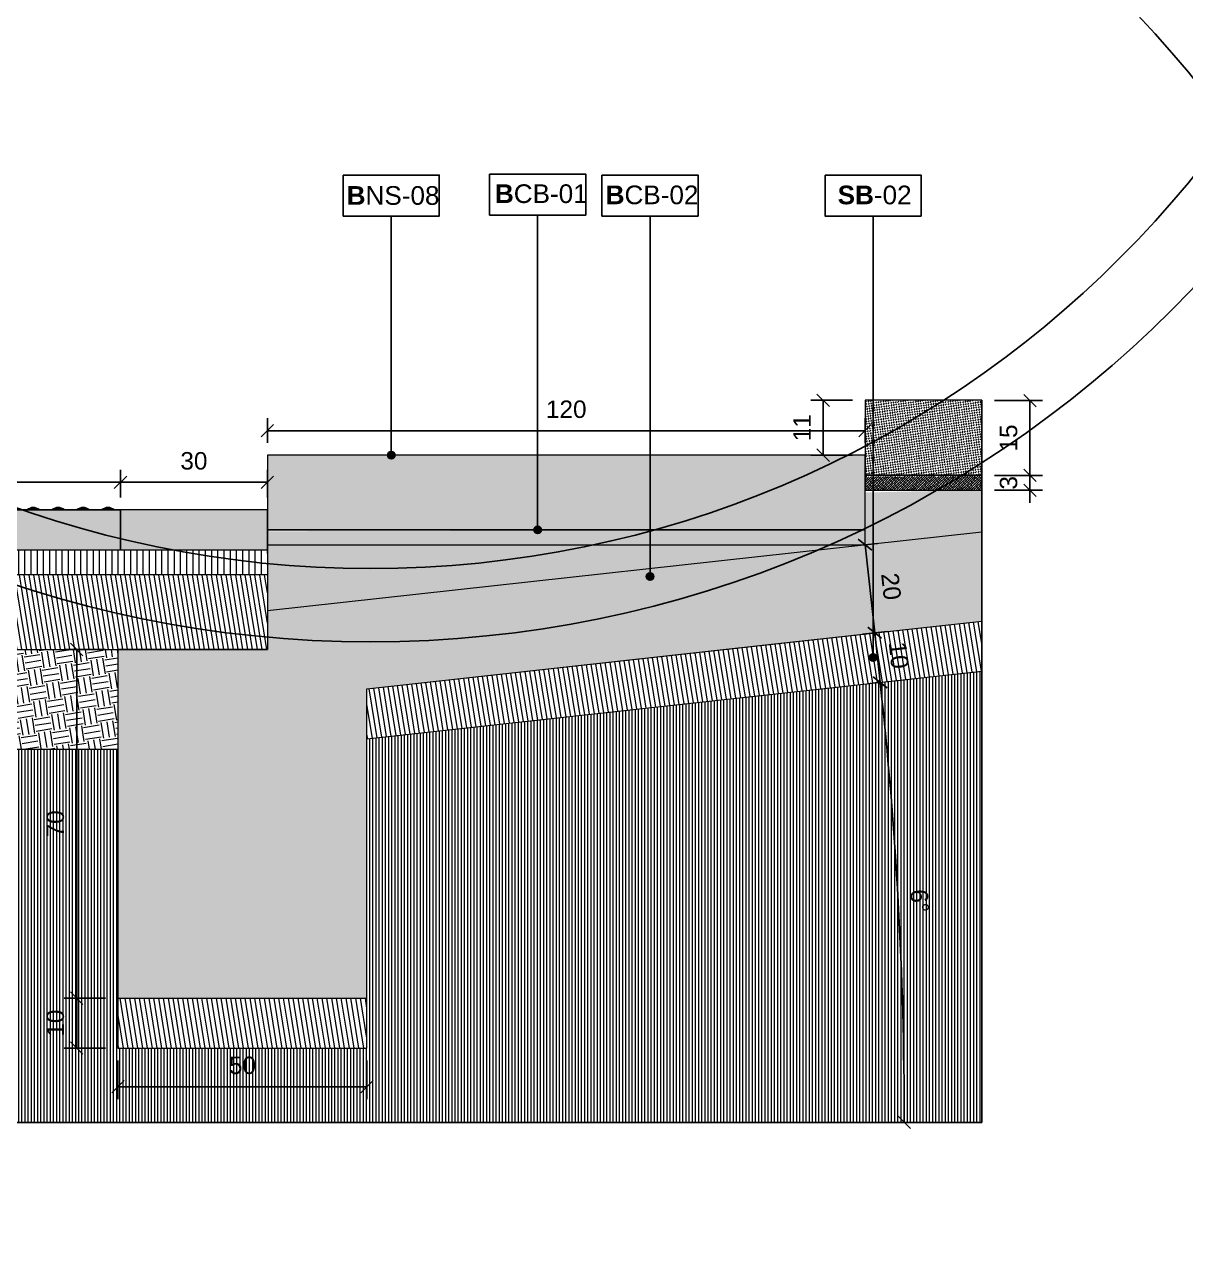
# Model space of a CAD drawing. Header units: metres. Extents: x -325 to 301, y -147 to 149.
# Drawn here: x 65.631 to 67.962, y 36.712 to 39.167 of the extents above; entities that cross this region are included whole.
import ezdxf

# ---------------------------------------------------------------- set-up
doc = ezdxf.new("R2010")
doc.units = ezdxf.units.M
doc.layers.get('Defpoints').update_dxf_attribs({"lineweight": 13})
doc.layers.add('-aux', color=50, linetype='Continuous', plot=False)
doc.layers.add('-AUX-QAD', color=5, linetype='Continuous', plot=False)
for name, color, linetype, true_color in [('0-TX-1_25', 7, 'Continuous', 0x3f4f7f), ('3-TR-paviment fort', 7, 'Continuous', 0xd1d1d1), ('EIT_3 TR sorra', 7, 'Continuous', 0xd8ceb0)]:
    doc.layers.add(name, color=color, linetype=linetype, true_color=true_color)
for name, color, linetype, lineweight, true_color in [('03-TR-Paviment_08_Natural Stone Bleachers', 7, 'Continuous', 5, 0xafad9d), ('3-TR sorra granitica', 7, 'Continuous', 0, 0xf2dac9), ('3-TR tot_u', 7, 'Continuous', 5, 0x787878)]:
    doc.layers.add(name, color=color, linetype=linetype, lineweight=lineweight, true_color=true_color)
for name, color, linetype, lineweight in [('1-CM', 7, 'Continuous', 0), ('3-TR Formigó', 252, 'Continuous', 0), ('3-TR Seleccionat', 44, 'Continuous', 0), ('3-TR Tot-u', 37, 'Continuous', 0)]:
    doc.layers.add(name, color=color, linetype=linetype, lineweight=lineweight)
for name, color, linetype in [('1-SECCIÓ', 1, 'Continuous'), ('A-KEYPLAN_HATCH', 7, 'Continuous'), ('A_TEXT_2', 7, 'Continuous')]:
    doc.layers.add(name, color=color, linetype=linetype)
doc.styles.get("Standard").update_dxf_attribs({"font": 'arial.ttf'})
doc.dimstyles.new('ISO-25', dxfattribs={"dimtxt": 0.1, "dimasz": 0.1, "dimexe": 0.1, "dimexo": 0.1, "dimgap": 0.1, "dimtad": 1, "dimdec": 0, "dimlfac": 100, "dimzin": 9, "dimtxsty": 'Standard', "dimblk": 'OBLIQUE', "dimcen": 0.1, "dimadec": 0, "dimazin": 0, "dimtfac": 1, "dimtdec": 0, "dimtmove": 0, "dimatfit": 3, "dimldrblk": 'OBLIQUE', "dimfxl": 1, "dimarcsym": 0})

# ---------------------------------------------------------------- blocks, each defined once
blk = doc.blocks.new('hatch keyplan 2')
at = {"layer": 'A-KEYPLAN_HATCH'}
blk.add_lwpolyline([(0, 0.00548), (0.01287, 0.00548), (0.01287, 0), (0, 0)], close=True, dxfattribs=at)
blk = doc.blocks.new('hatch keyplan')
at = {"layer": 'A-KEYPLAN_HATCH'}
blk.add_blockref('hatch keyplan 2', (1.43058, 0.85215), dxfattribs=at)
blk = doc.blocks.new('B-CB01')
at = {"layer": 'A-KEYPLAN_HATCH'}
blk.add_blockref('hatch keyplan', (-1.43058, -0.85215), dxfattribs=at)
at = {"layer": 'A_TEXT_2', "insert": (-0.0008, 0.00411), "char_height": 0.0025, "attachment_point": 1}
blk.add_mtext_dynamic_manual_height_columns('\\pi0.00152;{\\fArial|b1|i0|c0|p34;B}CB-01', width=0.0145619, gutter_width=0.015, heights=[0], dxfattribs=at)
blk = doc.blocks.new('B-CB02')
at = {"layer": 'A-KEYPLAN_HATCH'}
blk.add_blockref('hatch keyplan', (-1.43058, -0.85215), dxfattribs=at)
at = {"layer": 'A_TEXT_2', "insert": (-0.0008, 0.00409), "char_height": 0.0025, "attachment_point": 1}
blk.add_mtext_dynamic_manual_height_columns('\\pi0.00129;{\\fArial|b1|i0|c0|p34;B}CB-02', width=0.0145619, gutter_width=0.015, heights=[0], dxfattribs=at)
blk = doc.blocks.new('SB-02')
at = {"layer": 'A-KEYPLAN_HATCH'}
blk.add_blockref('hatch keyplan', (-1.43058, -0.85215), dxfattribs=at)
at = {"layer": 'A_TEXT_2', "insert": (-0.0008, 0.00408), "char_height": 0.0025, "attachment_point": 1}
blk.add_mtext_dynamic_manual_height_columns('\\pi0.00249;{\\fArial|b1|i0|c0|p34;SB}-02', width=0.0145619, gutter_width=0.015, heights=[0], dxfattribs=at)
blk = doc.blocks.new('*U1805')
at = {"layer": '3-TR-paviment fort'}
blk.add_hatch(color=256, dxfattribs=at).paths.add_polyline_path([(0.025, 0), (0.05, 0, 0.4)])
blk.add_lwpolyline([(0.025, 0), (0.05, 0)])
blk.add_arc((0.0375, -0.013125), 0.018125, 46.397181, 133.602819)
blk = doc.blocks.new('*U1806')
at = {"color": 0, "linetype": 'ByBlock', "lineweight": -2, "transparency": 16777216}
for p in [(0, 0.08), (0.05, 0.08), (0.1, 0.08), (0.15, 0.08), (0.2, 0.08), (0.25, 0.08), (0.3, 0.08), (0.35, 0.08), (0.4, 0.08), (0.45, 0.08), (0.5, 0.08), (0.55, 0.08)]:
    blk.add_blockref('*U1805', p, dxfattribs=at)
blk = doc.blocks.new('Warning Surface 600x600x80')
at = {"layer": '3-TR-paviment fort'}
blk.add_hatch(color=256, dxfattribs=at).paths.add_polyline_path([(0, 0.08), (0.6, 0.08), (0.6, 0), (0.0002, 0.0006)])
blk.add_lwpolyline([(0, 0.08), (0.6, 0.08)])
at = {"layer": '1-CM'}
blk.add_lwpolyline([(0.6, 0.08), (0, 0.08), (0, 0), (0.6, 0)], close=True, dxfattribs=at)
blk.add_blockref('*U1806', (-0.0125, 0))
blk = doc.blocks.new('_Oblique')
at = {"color": 0, "lineweight": -2}
blk.add_line((-0.5, -0.5), (0.5, 0.5), dxfattribs=at)
blk = doc.blocks.new('*D1869')
at = {"layer": '0-TX-1_25', "color": 0, "lineweight": -2, "transparency": 16777216}
for p, q in [((65.2235, 38.2171), (65.2235, 38.2727)), ((65.8234, 38.2171), (65.8234, 38.2727)), ((65.2235, 38.2477), (65.8234, 38.2477))]:
    blk.add_line(p, q, dxfattribs=at)
at = {"layer": 'Defpoints', "color": 0, "transparency": 16777216}
for p in [(65.8234, 38.2477), (65.2235, 38.1921), (65.8234, 38.1921)]:
    blk.add_point(p, dxfattribs=at)
at = {"layer": '0-TX-1_25', "color": 0, "lineweight": -2, "transparency": 16777216, "xscale": 0.025, "yscale": 0.025, "zscale": 0.025, "rotation": 180}
blk.add_blockref('_Oblique', (65.2235, 38.2477), dxfattribs=at)
at = {"layer": '0-TX-1_25', "color": 0, "lineweight": -2, "transparency": 16777216, "xscale": 0.025, "yscale": 0.025, "zscale": 0.025}
blk.add_blockref('_Oblique', (65.8234, 38.2477), dxfattribs=at)
at = {"layer": '0-TX-1_25', "color": 0, "transparency": 16777216, "insert": (65.5234, 38.2906), "char_height": 0.035, "attachment_point": 5}
blk.add_mtext('60', dxfattribs=at)
blk = doc.blocks.new('POINT')
at = {"layer": '0-TX-1_25'}
h = blk.add_hatch(dxfattribs=at)
h.set_pattern_fill('ANGLE', color=256)
h.set_pattern_definition([(0, (-83.747, -12.726), (0, 6.985), [5.08, -1.905]), (90, (-83.747, -12.726), (-6.985, 4e-16), [5.08, -1.905])])
edge = h.paths.add_edge_path()
edge.add_arc((0, 0), 0.0075, 0, 360)
h = blk.add_hatch(color=256, dxfattribs=at)
h.dxf.hatch_style = 1
edge = h.paths.add_edge_path()
edge.add_arc((0, 0), 0.0075, 0, 360)
blk.add_circle((0, 0), 0.0075, dxfattribs=at)
blk = doc.blocks.new('*D1872')
at = {"layer": '0-TX-1_25', "color": 0, "lineweight": -2, "transparency": 16777216}
for p, q in [((66.1185, 38.3272), (66.1185, 38.3762)), ((67.3185, 38.3272), (67.3185, 38.3762)), ((66.1185, 38.3512), (67.3185, 38.3512))]:
    blk.add_line(p, q, dxfattribs=at)
at = {"layer": 'Defpoints', "color": 0, "transparency": 16777216}
for p in [(67.3185, 38.3512), (66.1185, 38.3022), (67.3185, 38.3022)]:
    blk.add_point(p, dxfattribs=at)
at = {"layer": '0-TX-1_25', "color": 0, "lineweight": -2, "transparency": 16777216, "xscale": 0.025, "yscale": 0.025, "zscale": 0.025, "rotation": 180}
blk.add_blockref('_Oblique', (66.1185, 38.3512), dxfattribs=at)
at = {"layer": '0-TX-1_25', "color": 0, "lineweight": -2, "transparency": 16777216, "xscale": 0.025, "yscale": 0.025, "zscale": 0.025}
blk.add_blockref('_Oblique', (67.3185, 38.3512), dxfattribs=at)
at = {"layer": '0-TX-1_25', "color": 0, "transparency": 16777216, "insert": (66.7185, 38.3941), "char_height": 0.035, "attachment_point": 5}
blk.add_mtext('120', dxfattribs=at)
blk = doc.blocks.new('*D1873')
at = {"layer": '0-TX-1_25', "color": 0, "lineweight": -2, "transparency": 16777216}
for p, q in [((67.2935, 38.4122), (67.2095, 38.4122)), ((67.2345, 38.4122), (67.2345, 38.3022)), ((67.2935, 38.3022), (67.2095, 38.3022))]:
    blk.add_line(p, q, dxfattribs=at)
at = {"layer": 'Defpoints', "color": 0, "transparency": 16777216}
for p in [(67.3185, 38.4122), (67.2345, 38.3022), (67.3185, 38.3022)]:
    blk.add_point(p, dxfattribs=at)
at = {"layer": '0-TX-1_25', "color": 0, "lineweight": -2, "transparency": 16777216, "xscale": 0.025, "yscale": 0.025, "zscale": 0.025}
for p, rotation in [((67.2345, 38.4122), 90), ((67.2345, 38.3022), 270)]:
    blk.add_blockref('_Oblique', p, dxfattribs=dict(at, rotation=rotation))
at = {"layer": '0-TX-1_25', "color": 0, "transparency": 16777216, "insert": (67.192, 38.3572), "char_height": 0.035, "attachment_point": 5, "rotation": 90}
blk.add_mtext('11', dxfattribs=at)
blk = doc.blocks.new('*D1874')
at = {"layer": '0-TX-1_25', "color": 0, "lineweight": -2, "transparency": 16777216}
for p, q in [((67.5785, 38.4116), (67.6746, 38.4116)), ((67.6496, 38.4116), (67.6496, 38.2616)), ((67.5785, 38.2616), (67.6746, 38.2616))]:
    blk.add_line(p, q, dxfattribs=at)
at = {"layer": 'Defpoints', "color": 0, "transparency": 16777216}
for p in [(67.5535, 38.4116), (67.5535, 38.2616), (67.6496, 38.2616)]:
    blk.add_point(p, dxfattribs=at)
at = {"layer": '0-TX-1_25', "color": 0, "lineweight": -2, "transparency": 16777216, "xscale": 0.025, "yscale": 0.025, "zscale": 0.025}
for p, rotation in [((67.6496, 38.4116), 90), ((67.6496, 38.2616), 270)]:
    blk.add_blockref('_Oblique', p, dxfattribs=dict(at, rotation=rotation))
at = {"layer": '0-TX-1_25', "color": 0, "transparency": 16777216, "insert": (67.6068, 38.3366), "char_height": 0.035, "attachment_point": 5, "rotation": 90}
blk.add_mtext('15', dxfattribs=at)
blk = doc.blocks.new('*D1875')
at = {"layer": '0-TX-1_25', "color": 0, "lineweight": -2, "transparency": 16777216}
for p, q in [((67.6496, 38.2616), (67.6496, 38.2866)), ((67.5785, 38.2616), (67.6746, 38.2616)), ((67.6496, 38.2616), (67.6496, 38.2316)), ((67.5785, 38.2316), (67.6746, 38.2316)), ((67.6496, 38.2316), (67.6496, 38.2066))]:
    blk.add_line(p, q, dxfattribs=at)
at = {"layer": 'Defpoints', "color": 0, "transparency": 16777216}
for p in [(67.5535, 38.2616), (67.5535, 38.2316), (67.6496, 38.2316)]:
    blk.add_point(p, dxfattribs=at)
at = {"layer": '0-TX-1_25', "color": 0, "lineweight": -2, "transparency": 16777216, "xscale": 0.025, "yscale": 0.025, "zscale": 0.025}
for p, rotation in [((67.6496, 38.2616), 270), ((67.6496, 38.2316), 90)]:
    blk.add_blockref('_Oblique', p, dxfattribs=dict(at, rotation=rotation))
at = {"layer": '0-TX-1_25', "color": 0, "transparency": 16777216, "insert": (67.6068, 38.2466), "char_height": 0.035, "attachment_point": 5, "rotation": 90}
blk.add_mtext('3', dxfattribs=at)
blk = doc.blocks.new('*D1878')
at = {"layer": '0-TX-1_25', "color": 0, "lineweight": -2, "transparency": 16777216}
for p, q in [((65.8234, 38.2171), (65.8234, 38.2727)), ((66.1185, 38.2171), (66.1185, 38.2727)), ((65.8234, 38.2477), (66.1185, 38.2477))]:
    blk.add_line(p, q, dxfattribs=at)
at = {"layer": 'Defpoints', "color": 0, "transparency": 16777216}
for p in [(66.1185, 38.2477), (65.8234, 38.1921), (66.1185, 38.1921)]:
    blk.add_point(p, dxfattribs=at)
at = {"layer": '0-TX-1_25', "color": 0, "lineweight": -2, "transparency": 16777216, "xscale": 0.025, "yscale": 0.025, "zscale": 0.025, "rotation": 180}
blk.add_blockref('_Oblique', (65.8234, 38.2477), dxfattribs=at)
at = {"layer": '0-TX-1_25', "color": 0, "lineweight": -2, "transparency": 16777216, "xscale": 0.025, "yscale": 0.025, "zscale": 0.025}
blk.add_blockref('_Oblique', (66.1185, 38.2477), dxfattribs=at)
at = {"layer": '0-TX-1_25', "color": 0, "transparency": 16777216, "insert": (65.9709, 38.2906), "char_height": 0.035, "attachment_point": 5}
blk.add_mtext('30', dxfattribs=at)
blk = doc.blocks.new('B08')
at = {"layer": 'A-KEYPLAN_HATCH'}
blk.add_blockref('hatch keyplan', (-1.42958, -0.85215), dxfattribs=at)
at = {"layer": 'A_TEXT_2', "insert": (0.0002, 0.00401), "char_height": 0.0025, "attachment_point": 1}
blk.add_mtext_dynamic_manual_height_columns('\\pi0.00127;{\\fArial|b1|i0|c0|p34;B}NS-08', width=0.0145619, gutter_width=0.015, heights=[0], dxfattribs=at)
blk = doc.blocks.new('*D3012')
at = {"layer": '0-TX-1_25', "color": 0, "lineweight": -2, "transparency": 16777216}
for p, q in [((65.7934, 37.2121), (65.7106, 37.2121)), ((65.7356, 37.2121), (65.7356, 37.1121)), ((65.7934, 37.1121), (65.7106, 37.1121))]:
    blk.add_line(p, q, dxfattribs=at)
at = {"layer": 'Defpoints', "color": 0, "transparency": 16777216}
for p in [(65.8184, 37.2121), (65.7356, 37.1121), (65.8184, 37.1121)]:
    blk.add_point(p, dxfattribs=at)
at = {"layer": '0-TX-1_25', "color": 0, "lineweight": -2, "transparency": 16777216, "xscale": 0.025, "yscale": 0.025, "zscale": 0.025}
for p, rotation in [((65.7356, 37.2121), 90), ((65.7356, 37.1121), 270)]:
    blk.add_blockref('_Oblique', p, dxfattribs=dict(at, rotation=rotation))
at = {"layer": '0-TX-1_25', "color": 0, "transparency": 16777216, "insert": (65.6927, 37.1621), "char_height": 0.035, "attachment_point": 5, "rotation": 90}
blk.add_mtext('10', dxfattribs=at)
blk = doc.blocks.new('*D3013')
at = {"layer": '0-TX-1_25', "color": 0, "lineweight": -2, "transparency": 16777216}
for p, q in [((65.8184, 37.0871), (65.8184, 37.0094)), ((66.3184, 37.0871), (66.3184, 37.0094)), ((65.8184, 37.0344), (66.3184, 37.0344))]:
    blk.add_line(p, q, dxfattribs=at)
at = {"layer": 'Defpoints', "color": 0, "transparency": 16777216}
for p in [(65.8184, 37.1121), (66.3184, 37.1121), (66.3184, 37.0344)]:
    blk.add_point(p, dxfattribs=at)
at = {"layer": '0-TX-1_25', "color": 0, "lineweight": -2, "transparency": 16777216, "xscale": 0.025, "yscale": 0.025, "zscale": 0.025, "rotation": 180}
blk.add_blockref('_Oblique', (65.8184, 37.0344), dxfattribs=at)
at = {"layer": '0-TX-1_25', "color": 0, "lineweight": -2, "transparency": 16777216, "xscale": 0.025, "yscale": 0.025, "zscale": 0.025}
blk.add_blockref('_Oblique', (66.3184, 37.0344), dxfattribs=at)
at = {"layer": '0-TX-1_25', "color": 0, "transparency": 16777216, "insert": (66.0684, 37.0772), "char_height": 0.035, "attachment_point": 5}
blk.add_mtext('50', dxfattribs=at)
blk = doc.blocks.new('*D3014')
at = {"layer": '0-TX-1_25', "color": 0, "lineweight": -2, "transparency": 16777216}
for p, q in [((65.7935, 37.9121), (65.7106, 37.9121)), ((65.7356, 37.9121), (65.7356, 37.2121)), ((65.7934, 37.2121), (65.7106, 37.2121))]:
    blk.add_line(p, q, dxfattribs=at)
at = {"layer": 'Defpoints', "color": 0, "transparency": 16777216}
for p in [(65.8185, 37.9121), (65.7356, 37.2121), (65.8184, 37.2121)]:
    blk.add_point(p, dxfattribs=at)
at = {"layer": '0-TX-1_25', "color": 0, "lineweight": -2, "transparency": 16777216, "xscale": 0.025, "yscale": 0.025, "zscale": 0.025}
for p, rotation in [((65.7356, 37.9121), 90), ((65.7356, 37.2121), 270)]:
    blk.add_blockref('_Oblique', p, dxfattribs=dict(at, rotation=rotation))
at = {"layer": '0-TX-1_25', "color": 0, "transparency": 16777216, "insert": (65.6927, 37.5621), "char_height": 0.035, "attachment_point": 5, "rotation": 90}
blk.add_mtext('70', dxfattribs=at)
blk = doc.blocks.new('*D3016')
at = {"layer": '0-TX-1_25', "color": 0, "lineweight": -2, "transparency": 16777216}
for p, q in [((67.3185, 38.1222), (67.3434, 38.1249)), ((67.3185, 38.1222), (67.3379, 37.9456)), ((67.3379, 37.9456), (67.3628, 37.9483))]:
    blk.add_line(p, q, dxfattribs=at)
at = {"layer": 'Defpoints', "color": 0, "transparency": 16777216}
for p in [(67.3185, 38.1222), (67.3379, 37.9456), (67.3379, 37.9456)]:
    blk.add_point(p, dxfattribs=at)
at = {"layer": '0-TX-1_25', "color": 0, "lineweight": -2, "transparency": 16777216, "xscale": 0.025, "yscale": 0.025, "zscale": 0.025}
for p, rotation in [((67.3185, 38.1222), 96.27729848959878), ((67.3379, 37.9456), 276.2772984895988)]:
    blk.add_blockref('_Oblique', p, dxfattribs=dict(at, rotation=rotation))
at = {"layer": '0-TX-1_25', "color": 0, "transparency": 16777216, "insert": (67.3708, 38.0386), "char_height": 0.035, "attachment_point": 5, "rotation": 276.2773}
blk.add_mtext('20', dxfattribs=at)
blk = doc.blocks.new('*D3017')
at = {"layer": '0-TX-1_25', "color": 0, "lineweight": -2, "transparency": 16777216}
for p, q in [((67.3379, 37.9456), (67.3131, 37.9428)), ((67.3379, 37.9456), (67.3489, 37.8462)), ((67.3489, 37.8462), (67.324, 37.8434))]:
    blk.add_line(p, q, dxfattribs=at)
at = {"layer": 'Defpoints', "color": 0, "transparency": 16777216}
for p in [(67.3379, 37.9456), (67.3489, 37.8462), (67.3489, 37.8462)]:
    blk.add_point(p, dxfattribs=at)
at = {"layer": '0-TX-1_25', "color": 0, "lineweight": -2, "transparency": 16777216, "xscale": 0.025, "yscale": 0.025, "zscale": 0.025}
for p, rotation in [((67.3379, 37.9456), 96.27729848959709), ((67.3489, 37.8462), 276.2772984895971)]:
    blk.add_blockref('_Oblique', p, dxfattribs=dict(at, rotation=rotation))
at = {"layer": '0-TX-1_25', "color": 0, "transparency": 16777216, "insert": (67.386, 37.9006), "char_height": 0.035, "attachment_point": 5, "rotation": 276.2773}
blk.add_mtext('10', dxfattribs=at)
blk = doc.blocks.new('*D3018')
at = {"layer": '0-TX-1_25', "color": 0, "lineweight": -2, "transparency": 16777216}
blk.add_arc((59.3182, 36.9628), 8.079, 360, 6.2773, dxfattribs=at)
at = {"layer": 'Defpoints', "color": 0, "transparency": 16777216}
for p in [(67.5531, 37.8686), (66.3184, 37.7328), (67.3918, 37.2578), (64.5531, 36.9628), (67.5531, 36.9628)]:
    blk.add_point(p, dxfattribs=at)
at = {"layer": '0-TX-1_25', "color": 0, "lineweight": -2, "transparency": 16777216, "xscale": 0.025, "yscale": 0.025, "zscale": 0.025}
for p, rotation in [((67.3487, 37.8461), 96.27729848959743), ((67.3972, 36.9628), 269.9999999999999)]:
    blk.add_blockref('_Oblique', p, dxfattribs=dict(at, rotation=rotation))
at = {"layer": '0-TX-1_25', "color": 0, "transparency": 16777216, "insert": (67.4279, 37.4075), "char_height": 0.035, "attachment_point": 5, "rotation": 273.1386}
blk.add_mtext('6°', dxfattribs=at)

msp = doc.modelspace()

# ---------------------------------------------------------------- hatches: boundary and pattern name
at = {"layer": '03-TR-Paviment_08_Natural Stone Bleachers'}
h = msp.add_hatch(dxfattribs=at)
h.set_pattern_fill('DASH', color=256, scale=0.0011, angle=233.5086, style=0, double=1)
h.set_pattern_definition([(233.5086097, (3.4349054, -14.890138), (0.00073078554, -0.00488477891), [0.0034925, -0.0034925])])
h.paths.add_polyline_path([(67.5531, 38.2622), (67.5531, 38.4122), (67.3185, 38.4122), (67.3185, 38.2622)])
h = msp.add_hatch(dxfattribs=at)
h.set_pattern_fill('DASH', color=256, scale=0.0011, angle=233.5086, style=0, double=1)
h.set_pattern_definition([(233.5086097, (2.2349054, -15.000138), (0.00073078554, -0.00488477891), [0.0034925, -0.0034925])])
h.paths.add_polyline_path([(66.1185, 38.3022), (66.1185, 38.1522), (67.3185, 38.1522), (67.3185, 38.3022)])
at = {"layer": '3-TR Formigó'}
h = msp.add_hatch(dxfattribs=at)
h.set_pattern_fill('ANSI31', color=256, scale=0.003, angle=234.1752, style=0)
h.set_pattern_definition([(279.1752, (65.313653, 37.81209), (0.00940313, 0.00151881), [])])
h.paths.add_polyline_path([(65.2035, 37.9121), (66.119, 37.9121), (66.1184, 38.0622), (65.2202, 38.0622)])
h = msp.add_hatch(dxfattribs=at)
h.set_pattern_fill('ANSI31', color=256, scale=0.003, angle=234.1752)
h.set_pattern_definition([(279.175244, (-142.643648, -6.188117), (0.00940313004, 0.0015188056), [])])
h.paths.add_polyline_path([(67.5531, 37.9692), (66.3184, 37.8328), (66.3184, 37.7328), (67.5531, 37.8686)])
h = msp.add_hatch(dxfattribs=at)
h.set_pattern_fill('ANSI31', color=256, scale=0.003, angle=234.1752)
h.set_pattern_definition([(279.175244, (-143.143648, -6.808837), (0.00940313004, 0.0015188056), [])])
h.paths.add_polyline_path([(66.3184, 37.2121), (65.8184, 37.2121), (65.8184, 37.1121), (66.3184, 37.1121)])
at = {"layer": '3-TR Seleccionat'}
h = msp.add_hatch(dxfattribs=at)
h.set_pattern_fill('ANSI31', color=256, scale=0.002, angle=225, style=0)
h.set_pattern_definition([(270, (-134.2661236, -9.621157), (0.00635, -2e-18), [])])
h.paths.add_polyline_path([(67.5531, 37.8686), (66.3184, 37.7328), (66.3184, 37.1121), (65.8184, 37.1121), (65.8184, 37.7121), (64.5531, 37.7121), (64.5531, 36.9631), (67.5531, 36.9625)])
at = {"layer": '3-TR sorra granitica'}
h = msp.add_hatch(dxfattribs=at)
h.set_pattern_fill('LINE', color=256, scale=0.1, angle=54.3535, style=0)
h.set_pattern_definition([(90, (92.331623, 246.247836), (-0.0125, -5e-12), [])])
h.paths.add_polyline_path([(65.2181, 38.0622), (66.1184, 38.0622), (66.1185, 38.1122), (65.2234, 38.1122), (65.2213, 38.0922), (65.0185, 38.0922), (65.0186, 38.0922), (64.553, 38.0922), (64.553, 38.0622)])
at = {"layer": '3-TR Tot-u'}
h = msp.add_hatch(dxfattribs=at)
h.set_pattern_fill('EARTH', color=256, scale=0.005, angle=-80.8248)
h.set_pattern_definition([(279.175244, (-3.44607, -14.48722), (0.036406452, -0.026281081), [0.03175, -0.03175]), (279.175244, (-3.434315, -14.485322), (0.036406452, -0.026281081), [0.03175, -0.03175]), (279.175244, (-3.42256, -14.483423), (0.036406452, -0.026281081), [0.03175, -0.03175]), (9.175244, (-3.41801, -14.48671), (0.026281081, 0.036406452), [0.03175, -0.03175]), (9.175244, (-3.416112, -14.498462), (0.026281081, 0.036406452), [0.03175, -0.03175]), (9.175244, (-3.414214, -14.510216), (0.026281081, 0.036406452), [0.03175, -0.03175])])
h.paths.add_polyline_path([(65.8184, 37.7121), (65.8184, 37.9121), (64.5562, 37.9121), (64.5531, 37.7121)])
at = {"layer": '3-TR tot_u'}
h = msp.add_hatch(dxfattribs=at)
h.set_pattern_fill('AR-CONC', color=256, scale=0.0002, angle=90.2664)
h.set_pattern_definition([(140.2664143104, (269988.13189, -738419.793045), (0.0030183585511, 0.0364513625844), [0.00381, -0.04191]), (85.2664143104, (269988.13189, -738419.793045), (-0.0381781810675, -0.0072262829332), [0.003048, -0.033528116834]), (190.7178590104, (269988.132143, -738419.790007), (-0.0351598209585, 0.0292250795622), [0.00323800176, -0.03561804892]), (136.4506143104, (269988.12173, -738419.79309), (0.0081562825582, 0.0542543196878), [0.005715, -0.062865]), (186.9019719204, (269988.12241, -738419.78857), (-0.049705465848, 0.047250217616), [0.004857004628, -0.053427121632]), (81.45056548, (269988.12173, -738419.79309), (-0.0497054658455, 0.0472502176188), [0.004571993414, -0.050291946384]), (111.2664143104, (269988.124248, -738419.788), (0.0203118235131, 0.0304176527954), [0.00381, -0.04191]), (56.2664143104, (269988.124248, -738419.788), (-0.0368946682902, 0.0121889849718), [0.003048, -0.033528]), (161.7178593104, (269988.12594, -738419.785465), (-0.016582844967, 0.0426066376987), [0.00323800176, -0.03561798752]), (127.7664143104, (269988.131891, -738419.793045), (-0.0169136972324, 0.00053908133522), [0, -0.0331216, 0, -0.034036, 0, -0.033655]), (97.7664143104, (269988.131891, -738419.793045), (-0.02009803784808, 0.0132706243038), [0, -0.0194056, 0, -0.0323596, 0, -0.012827]), (57.7664143104, (269988.131944, -738419.804373), (0.00101964285024, 0.02712315336895), [0, -0.0127, 0, -0.039624, 0, -0.052578]), (47.7664143104, (269988.131967, -738419.809453), (-0.0052229971542, 0.0296018704426), [0, -0.01651, 0, -0.0263144, 0, -0.037338])])
h.paths.add_polyline_path([(67.5531, 37.9692), (67.5531, 38.2322), (67.3185, 38.2272), (67.3185, 38.1222), (66.1185, 38.1222), (66.1184, 37.9121), (65.8184, 37.9121), (65.8184, 37.2121), (66.3184, 37.2121), (66.3184, 37.8334)])
at = {"layer": '3-TR-paviment fort'}
msp.add_hatch(color=256, dxfattribs=at).paths.add_polyline_path([(65.8234, 38.1921), (65.8234, 38.1121), (66.1184, 38.1122), (66.1184, 38.1922), (65.9734, 38.1922)])
at = {"layer": 'EIT_3 TR sorra'}
h = msp.add_hatch(dxfattribs=at)
h.set_pattern_fill('ANSI36', color=256, scale=0.001075, angle=-0.0588, style=0, double=1)
h.set_pattern_definition([(44.94116, (65.9437747, 39.936479), (0.0018168983, 0.006635108), [0.0085328125, -0.0017065625, 0, -0.0017065625])])
h.paths.add_polyline_path([(67.5531, 38.2322), (67.5531, 38.2601), (67.3185, 38.2594), (67.3185, 38.2322)])
h = msp.add_hatch(dxfattribs=at)
h.set_pattern_fill('ANSI36', color=256, scale=0.001075, angle=-0.0588, style=0, double=1)
h.set_pattern_definition([(44.94116, (64.7437747, 39.826479), (0.0018168983, 0.006635108), [0.0085328125, -0.0017065625, 0, -0.0017065625])])
h.paths.add_polyline_path([(66.1185, 38.1222), (67.3185, 38.1222), (67.3185, 38.1522), (66.1185, 38.1494)])

# ---------------------------------------------------------------- linework, layer by layer
at = {"layer": '-aux'}
msp.add_lwpolyline([(64.5531, 36.9628), (67.5531, 36.9628)], dxfattribs=at)
at = {"layer": '-AUX-QAD'}
for centre, radius in [((66.3257, 40.2026), 2.2751), ((66.3257, 40.2026), 2.1279), ((66.3257, 37.7172), 2.2751), ((66.3257, 37.7172), 2.1279)]:
    msp.add_circle(centre, radius, dxfattribs=at)
at = {"layer": '0-TX-1_25'}
for points in [[(66.3672, 38.3022), (66.3672, 38.782)], [(66.6611, 38.1522), (66.6611, 38.7841)], [(66.8868, 38.0586), (66.8868, 38.782)], [(67.3346, 37.8959), (67.3346, 38.782)]]:
    msp.add_lwpolyline(points, dxfattribs=at)
at = {"layer": '1-CM'}
for p, q in [((66.1184, 38.2063), (66.1184, 38.1922)), ((65.8234, 38.1121), (65.8234, 38.1921)), ((66.1184, 38.1049), (66.1184, 38.1922)), ((64.5531, 37.7121), (65.8184, 37.7121))]:
    msp.add_line(p, q, dxfattribs=at)
for points in [[(67.5531, 38.4122), (67.3185, 38.4122), (67.3185, 38.2622), (67.5531, 38.2622)], [(67.5531, 38.2622), (67.3185, 38.2622), (67.3185, 38.2322), (67.5531, 38.2322)], [(66.1184, 38.1763), (66.1184, 37.9121), (65.8184, 37.9121), (65.8184, 37.2121), (66.3184, 37.2121), (66.3184, 37.8334), (67.1184, 37.9214), (67.5531, 37.9692)], [(66.1184, 38.0622), (65.2202, 38.0622)], [(66.3184, 37.8334), (67.5531, 37.9692)], [(65.2023, 37.9121), (66.1184, 37.9121)], [(66.1184, 37.9121), (65.8184, 37.9121), (65.8184, 37.2121), (66.3184, 37.2121)], [(66.1184, 37.9121), (65.8184, 37.9121), (65.8184, 37.2121)], [(66.3184, 37.7328), (67.5531, 37.8686)], [(66.3184, 37.2088), (66.3184, 37.8334)], [(65.8184, 37.2121), (65.8184, 37.1121), (66.3184, 37.1121), (66.3184, 37.2088)]]:
    msp.add_lwpolyline(points, dxfattribs=at)
for points in [[(67.3185, 38.3022), (66.1185, 38.3022), (66.1185, 38.1522), (67.3185, 38.1522)], [(65.8234, 38.1921), (65.8234, 38.1121), (66.1184, 38.1122), (66.1184, 38.1922), (65.8234, 38.1921)], [(66.1185, 38.1522), (66.1185, 38.1222), (67.3185, 38.1222), (67.3185, 38.1522)]]:
    msp.add_lwpolyline(points, close=True, dxfattribs=at)
at = {"layer": '1-CM', "color": 251, "true_color": 0x636466}
msp.add_lwpolyline([(66.1184, 37.9902), (67.5531, 38.148)], dxfattribs=at)
at = {"layer": '1-SECCIÓ'}
msp.add_line((67.5531, 38.4122), (67.5531, 36.9628), dxfattribs=at)

# ---------------------------------------------------------------- block references
at = {"layer": '0-TX-1_25', "xscale": 15, "yscale": 15, "zscale": 15}
for name, p in [('B-CB01', (66.5645, 38.7841)), ('B-CB02', (66.7903, 38.782)), ('SB-02', (67.2381, 38.782))]:
    msp.add_blockref(name, p, dxfattribs=at)
at = {"layer": '0-TX-1_25'}
for p in [(66.3672, 38.3022), (66.6611, 38.1522), (66.8868, 38.0586), (67.3346, 37.8959)]:
    msp.add_blockref('POINT', p, dxfattribs=at)
at = {"layer": '1-CM'}
msp.add_blockref('Warning Surface 600x600x80', (65.2234, 38.1121), dxfattribs=at)
at = {"layer": 'A-KEYPLAN_HATCH', "xscale": 14.99999999998988, "yscale": 14.99999999998988, "zscale": 14.99999999998988}
msp.add_blockref('B08', (66.2556, 38.782), dxfattribs=at)

# ---------------------------------------------------------------- dimensions: what is measured, and where the dimension line sits
at = {"layer": '0-TX-1_25'}
for base, p1, p2, picture, middle in [((67.2345, 38.3022), (67.3185, 38.4122), (67.3185, 38.3022), '*D1873', (67.192, 38.3572)), ((67.6496, 38.2616), (67.5535, 38.4116), (67.5535, 38.2616), '*D1874', (67.6068, 38.3366)), ((65.7356, 37.2121), (65.8185, 37.9121), (65.8184, 37.2121), '*D3014', (65.6927, 37.5621)), ((65.7356, 37.1121), (65.8184, 37.2121), (65.8184, 37.1121), '*D3012', (65.6927, 37.1621))]:
    dim = msp.add_linear_dim(base=base, p1=p1, p2=p2, angle=90, dimstyle='ISO-25', override={"dimtxt": 0.035, "dimasz": 0.025, "dimexe": 0.025, "dimexo": 0.025, "dimgap": 0.025, "dimblk1": 'Oblique', "dimblk2": 'Oblique', "dimsah": 1, "dimfxl": 0.1, "dimfxlon": 1, "dimarcsym": 1}, dxfattribs=at)
    dim.commit()
    dim.dimension.update_dxf_attribs({"geometry": picture, "text_midpoint": middle})
for base, p1, p2, picture, middle in [((67.3185, 38.3512), (66.1185, 38.3022), (67.3185, 38.3022), '*D1872', (66.7185, 38.3941)), ((65.8234, 38.2477), (65.2235, 38.1921), (65.8234, 38.1921), '*D1869', (65.5234, 38.2906)), ((66.1185, 38.2477), (65.8234, 38.1921), (66.1185, 38.1921), '*D1878', (65.9709, 38.2906)), ((66.3184, 37.0344), (65.8184, 37.1121), (66.3184, 37.1121), '*D3013', (66.0684, 37.0772))]:
    dim = msp.add_linear_dim(base=base, p1=p1, p2=p2, dimstyle='ISO-25', override={"dimtxt": 0.035, "dimasz": 0.025, "dimexe": 0.025, "dimexo": 0.025, "dimgap": 0.025, "dimblk1": 'Oblique', "dimblk2": 'Oblique', "dimsah": 1, "dimfxl": 0.1, "dimfxlon": 1, "dimarcsym": 1}, dxfattribs=at)
    dim.commit()
    dim.dimension.update_dxf_attribs({"geometry": picture, "text_midpoint": middle})
dim = msp.add_linear_dim(base=(67.6496, 38.2316), p1=(67.5535, 38.2616), p2=(67.5535, 38.2316), angle=90, dimstyle='ISO-25', override={"dimtxt": 0.035, "dimasz": 0.025, "dimexe": 0.025, "dimexo": 0.025, "dimgap": 0.025, "dimblk1": 'Oblique', "dimblk2": 'Oblique', "dimsah": 1, "dimfxl": 0.1, "dimfxlon": 1, "dimarcsym": 1}, dxfattribs=at)
dim.commit()
dim.dimension.update_dxf_attribs({"geometry": '*D1875', "text_midpoint": (67.6496, 38.2466), "dimtype": 160})
dim = msp.add_aligned_dim(p1=(67.3185, 38.1222), p2=(67.3379, 37.9456), distance=0, text='20', dimstyle='ISO-25', override={"dimtxt": 0.035, "dimasz": 0.025, "dimexe": 0.025, "dimexo": 0.025, "dimgap": 0.025, "dimblk1": 'Oblique', "dimblk2": 'Oblique', "dimsah": 1, "dimfxl": 0.1, "dimfxlon": 1, "dimarcsym": 1}, dxfattribs=at)
dim.commit()
dim.dimension.update_dxf_attribs({"geometry": '*D3016', "text_midpoint": (67.3708, 38.0386)})
dim = msp.add_aligned_dim(p1=(67.3379, 37.9456), p2=(67.3489, 37.8462), distance=0, dimstyle='ISO-25', override={"dimtxt": 0.035, "dimasz": 0.025, "dimexe": 0.025, "dimexo": 0.025, "dimgap": 0.025, "dimblk1": 'Oblique', "dimblk2": 'Oblique', "dimsah": 1, "dimfxl": 0.1, "dimfxlon": 1, "dimarcsym": 1}, dxfattribs=at)
dim.commit()
dim.dimension.update_dxf_attribs({"geometry": '*D3017', "text_midpoint": (67.386, 37.9006)})
dim = msp.add_angular_dim_2l(base=(67.3918, 37.2578), line1=((64.5531, 36.9628), (67.5531, 36.9628)), line2=((66.3184, 37.7328), (67.5531, 37.8686)), dimstyle='ISO-25', override={"dimtxt": 0.035, "dimasz": 0.025, "dimexe": 0.025, "dimexo": 0.025, "dimgap": 0.025, "dimblk1": 'Oblique', "dimblk2": 'Oblique', "dimsah": 1, "dimfxl": 0.1, "dimfxlon": 1, "dimarcsym": 1}, dxfattribs=at)
dim.commit()
dim.dimension.update_dxf_attribs({"geometry": '*D3018', "text_midpoint": (67.4279, 37.4075)})

doc.saveas('drawing.dxf')
